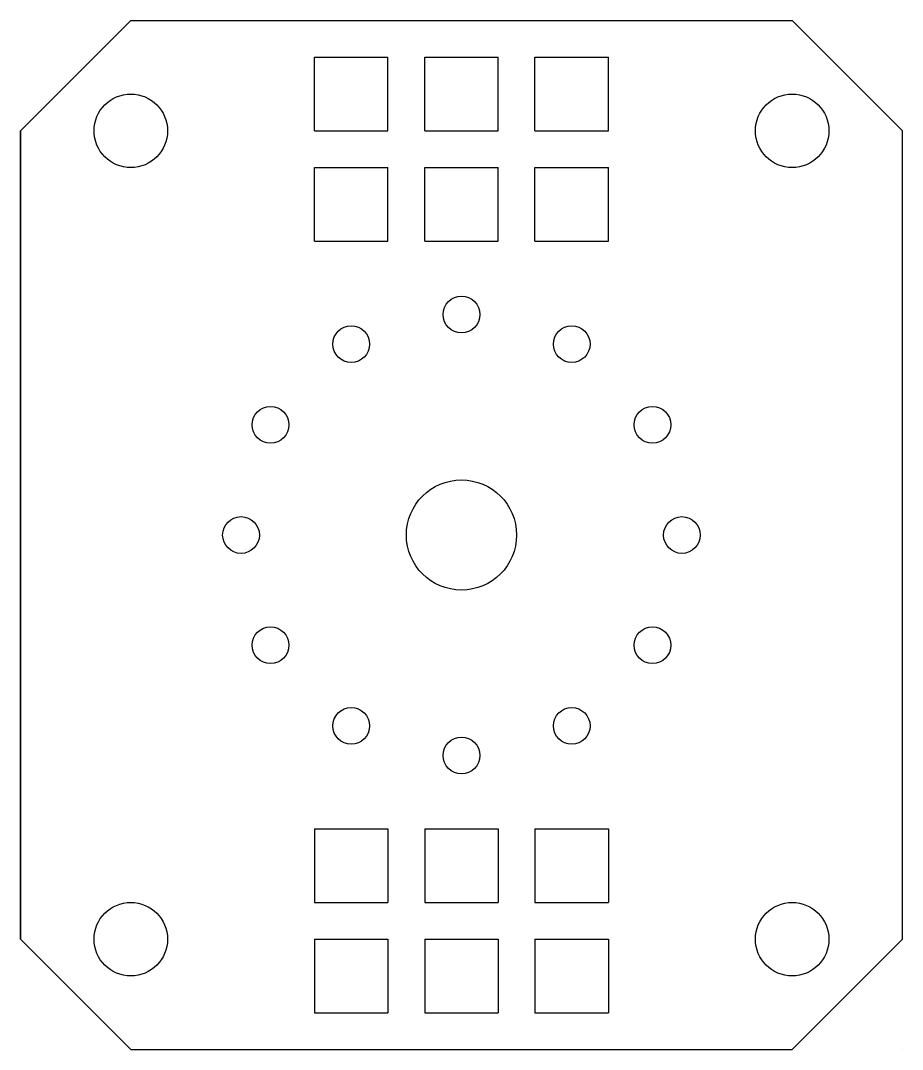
# Model space of a CAD drawing. Header units: millimetres. Extents: x 376 to 985, y 1399 to 1568.
# Drawn here: x 865.4 to 985.4, y 1427.7 to 1567.7 of the extents above.
import ezdxf

# ---------------------------------------------------------------- set-up
doc = ezdxf.new("R2010")
doc.units = ezdxf.units.MM

# ---------------------------------------------------------------- blocks, each defined once
blk = doc.blocks.new('*U1')
blk.add_circle((0, 0), 2.5)
blk = doc.blocks.new('*U2')
at = {"color": 0, "linetype": 'ByBlock', "lineweight": -2}
blk.add_blockref('*U1', (925.44, 1527.72), dxfattribs=at)
for p, rotation in [((910.44, 1523.7), 29.99999999999999), ((940.44, 1523.7), 330.0000000000001), ((899.46, 1512.72), 59.99999999999999), ((951.42, 1512.72), 299.9999999999999), ((895.44, 1497.72), 90), ((955.44, 1497.72), 269.9999999999999), ((899.46, 1482.72), 120), ((951.42, 1482.72), 240), ((910.44, 1471.74), 150), ((940.44, 1471.74), 209.9999999999999), ((925.44, 1467.72), 180)]:
    blk.add_blockref('*U1', p, dxfattribs=dict(at, rotation=rotation))
blk = doc.blocks.new('*U3')
for p, q in [((-5, 5), (5, 5)), ((-5, 5), (-5, -5)), ((5, 5), (5, 5)), ((5, 5), (5, -5)), ((-5, -5), (-5, -5)), ((-5, -5), (5, -5))]:
    blk.add_line(p, q)
blk = doc.blocks.new('*U4')
at = {"color": 0, "linetype": 'ByBlock', "lineweight": -2}
for p in [(0, 15), (15, 15), (30, 15), (0, 0), (15, 0), (30, 0)]:
    blk.add_blockref('*U3', p, dxfattribs=at)
blk = doc.blocks.new('*U5')
for p, q in [((-5, 5), (5, 5)), ((-5, 5), (-5, -5)), ((5, 5), (5, 5)), ((5, 5), (5, -5)), ((-5, -5), (-5, -5)), ((-5, -5), (5, -5))]:
    blk.add_line(p, q)
blk = doc.blocks.new('*U7')
at = {"color": 0, "linetype": 'ByBlock', "lineweight": -2}
for p in [(0, 15), (15, 15), (30, 15), (0, 0), (15, 0), (30, 0)]:
    blk.add_blockref('*U5', p, dxfattribs=at)
blk = doc.blocks.new('*U8')
blk.add_circle((0, 0), 5)
blk = doc.blocks.new('*U9')
at = {"color": 0, "linetype": 'ByBlock', "lineweight": -2}
for p in [(0, 0), (90, 0), (0, -110), (90, -110)]:
    blk.add_blockref('*U8', p, dxfattribs=at)

msp = doc.modelspace()

# ---------------------------------------------------------------- linework, layer by layer
for p, q in [((880.44, 1567.72), (865.44, 1552.72)), ((880.44, 1567.72), (970.44, 1567.72)), ((970.44, 1567.72), (985.44, 1552.72)), ((865.44, 1552.72), (865.44, 1442.72)), ((865.44, 1442.72), (865.44, 1552.72)), ((985.44, 1442.72), (985.44, 1552.72)), ((865.44, 1442.72), (880.44, 1427.72)), ((970.44, 1427.72), (985.44, 1442.72)), ((880.44, 1427.72), (970.44, 1427.72)), ((985.44, 1427.72), (985.44, 1427.72))]:
    msp.add_line(p, q)
msp.add_circle((925.44, 1497.72), 7.5)

# ---------------------------------------------------------------- block references
at = {"xscale": -1, "rotation": 180}
msp.add_blockref('*U7', (910.44, 1557.72), dxfattribs=at)
for name, p in [('*U9', (880.44, 1552.72)), ('*U2', (0, 0)), ('*U4', (910.44, 1437.72))]:
    msp.add_blockref(name, p)

doc.saveas('drawing.dxf')
